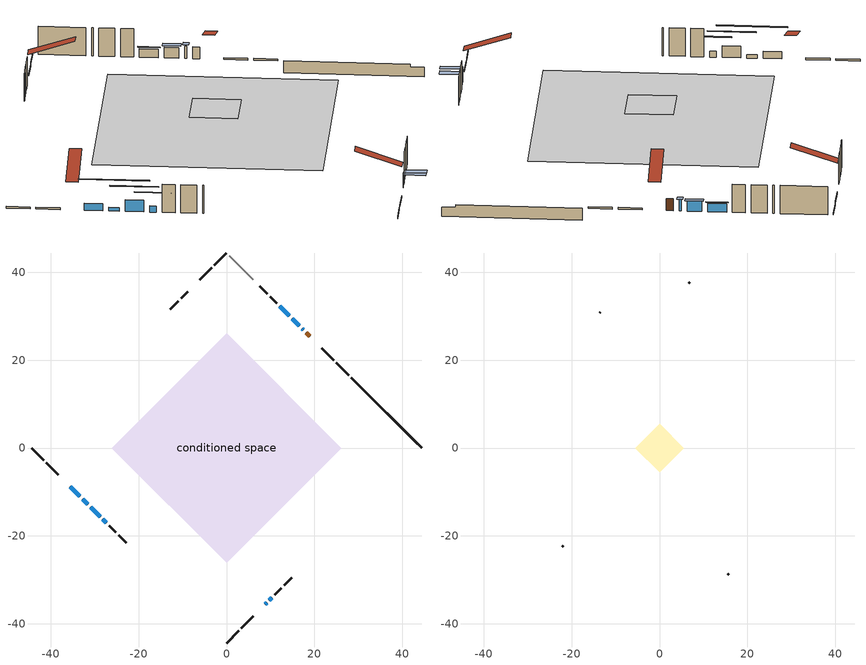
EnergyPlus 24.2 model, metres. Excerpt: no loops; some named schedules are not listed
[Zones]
conditioned space
 floor adiabatic (AdiabaticFloorConstruction): -26.15,0 0,26.15 26.15,0 0,-26.15 z2.95
 floor foundation (Slab1 construction): -5.28,0 0,5.28 5.28,0 0,-5.28 z-1.55
 wall outside (RimJoist1 construction): 0,-44.38 2.74,-41.64 / -44.38,0 -41.64,-2.74 / 0,44.38 -2.74,41.64 / 27.77,16.61 25.03,19.34 z0.51:0.81
 wall outside (RimJoist2 construction): 3.4,-40.98 6.13,-38.24 / -40.98,-3.4 -38.24,-6.13 / -3.4,40.98 -6.13,38.24 / 24.38,20 21.64,22.74 z0.51:0.81
 wall outside (AdiabaticWallConstruction 1): 18.91,25.46 18.14,26.23 z0.51:2.54
 wall outside (AdiabaticWallConstruction): 17.49,26.89 17.23,27.14 / 8.86,-35.52 9.11,-35.27 z0.51:2.59; -35.52,-8.86 -33.39,-10.98 z0.51:1.73; -32.74,-11.64 -31.55,-12.82 z0.51:1.12; 16.58,27.8 14.91,29.47 / 9.77,-34.61 10.32,-34.05 z0.51:2.34; -30.9,-13.48 -28.78,-15.6 z0.51:2.52; -28.12,-16.26 -27.35,-17.03 z0.51:1.55; 14.25,30.12 12.1,32.28 z0.51:1.93
 wall outside (Wall1 construction): 10.98,-33.4 12.46,-31.92 / -26.69,-17.68 -25.22,-19.16 / -8.86,35.52 -10.33,34.04 / 11.44,32.94 9.96,34.41 z0.51:5.39
 wall outside (Wall2 construction): 13.11,-31.26 14.9,-29.48 / -24.56,-19.82 -22.77,-21.6 / -10.99,33.39 -12.78,31.6 / 9.31,35.07 7.52,36.86 z0.51:5.39
 wall foundation (FoundationWall1 construction): 28.43,15.95,-1.55 28.43,15.95,0.51 42.78,1.59,0.51 42.78,1.59,0.06 44.38,0,0.06 44.38,0,-1.55
 wall adiabatic (Wall4 construction): 6.05,38.33 0.66,43.72 z0.51:5.39
 window (WindowConstruction 6): 17.49,26.89 17.23,27.14 z0.51:2.59
 window (WindowConstruction 5): -35.52,-8.86 -33.4,-10.98 z0.51:1.73
 window (WindowConstruction 8): -32.74,-11.64 -31.55,-12.82 z0.51:1.12
 window (WindowConstruction 7): 8.86,-35.52 9.11,-35.27 z0.51:2.59
 window (WindowConstruction): 16.58,27.8 14.91,29.47 z0.51:2.34
 window (WindowConstruction 1): -30.9,-13.48 -28.78,-15.6 z0.51:2.52
 window (WindowConstruction 2): -28.12,-16.26 -27.35,-17.03 z0.51:1.55
 window (WindowConstruction 3): 9.77,-34.61 10.32,-34.05 z0.51:2.34
 window (WindowConstruction 4): 14.25,30.12 12.1,32.28 z0.51:1.93
 door (Door): 18.91,25.46 18.14,26.23 z0.51:2.54
 ceiling adiabatic (AdiabaticFloorConstruction): 0,-26.15 26.15,0 0,26.15 -26.15,0 z2.95
attic - vented
 floor to conditioned space (Floor1 construction Reversed): -5.49,0 0,5.49 5.49,0 0,-5.49 z5.39
 wall outside (Wall3 construction): 15.56,-28.82 15.72,-28.66 / -22.12,-22.26 -21.96,-22.42 / -13.43,30.94 -13.59,30.78 / 6.86,37.51 6.7,37.67 z0.51:5.39
 roof outside (Roof1 construction): 8.2,-36.18,5.39 2.85,-30.82,7.91 1.44,-32.23,7.91 6.79,-37.59,5.39; -36.18,-8.2,5.39 -30.82,-2.85,7.91 -32.23,-1.44,7.91 -37.59,-6.79,5.39; -8.2,36.18,5.39 -2.85,30.82,7.91 -1.44,32.23,7.91 -6.79,37.59,5.39; 19.57,24.81,5.39 14.22,19.45,7.91 15.63,18.04,7.91 20.98,23.4,5.39
shading: 17.02,27.35 17.7,26.68 18.34,27.32 17.67,28 z2.89; -28.1,-16.27 -36.19,-8.19 -36.4,-8.4 -28.31,-16.49 z6; 9.32,-35.06 8.65,-35.73 11.23,-38.32 11.91,-37.64 z2.89; 14.7,29.68 16.79,27.59 17.43,28.23 15.34,30.32 z2.64; -27.05,-17.33 -32.62,-11.75 -32.83,-11.97 -27.26,-17.54 z4.96; -25.62,-18.75 -29.85,-14.53 -30.06,-14.74 -25.83,-18.97 z3.99; 10.53,-33.84 9.56,-34.82 12.14,-37.41 13.12,-36.43 z2.64; 11.88,32.49 14.46,29.91 14.67,30.12 12.1,32.7 z2.23
[Building]
Building 1: Terrain=Suburbs
[Site:Location]
Quebec Intl AP_QC: Latitude {deg}=46.8; Longitude {deg}=-71.38; Time Zone {hr}=-5; Elevation {m}=74; Keep Site Location Information=Yes
[Site:GroundTemperature:Shallow]
0.0108218, -2.24938, -2.43038, -1.3578, 2.94801, 7.23376, 10.9493, 13.303, 13.5029, 11.5886, 7.96783, 3.81355
[Site:WaterMainsTemperature]
Calculation Method=Schedule; Temperature Schedule=mains temperature schedule
[Material] Roughness=Rough; Thermal Absorptance=0.9
Name | Thickness {m} | Conductivity {W/m-K} | Density {kg/m3} | Specific Heat {J/kg-K} | Solar Absorptance | Visible Absorptance
asphalt or fiberglass shingles | 0.00635 | 0.162714 | 1121.4 | 1465.45 | 0.4 | 0.4
ceiling loosefill ins | 0.254 | 0.0480833 | 16.02 | 1046.75 | 0.7 | 0.7
ceiling stud and cavity | 0.1397 | 0.0975857 | 65.682 | 1177.47 | 0.7 | 0.7
concrete 4.0 in. | 0.1016 | 1.803125 | 2242.8 | 837.4 | 0.7 | 0.7
concrete 8.0 in. | 0.2032 | 1.803125 | 2242.8 | 837.4 | 0.7 | 0.7
door material | 0.04445 | 0.053851 | 512.64 | 1214.23 | 0.7 | 0.7
exterior vertical ins | 0.0519071 | 0.029427 | 32.04 | 1214.23 | 0.7 | 0.7
floor covering | 0.0127 | 0.0433444 | 54.468 | 1339.84 | 0.6 | 0.6
floor rigid ins; wall rigid ins 1 | 0.512978 | 0.029427 | 32.04 | 1214.23 | 0.7 | 0.7
floor stud and cavity | 0.1397 | 1.75129 | 37.0049 | 1207.88 | 0.7 | 0.7
furniture material conditioned space 1 | 0.1524 | 0.115458 | 640.8 | 1214.23 | 0.6 | 0.6
gypsum board | 0.0127 | 0.160291 | 801 | 837.4 | 0.6 | 0.6
gypsum board 1 | 0.0127 | 0.160291 | 801 | 837.4 | 0.7 | 0.7
osb sheathing 0.5 in. | 0.0127 | 0.115458 | 512.64 | 1214.23 | 0.7 | 0.7
osb sheathing 0.75 in. | 0.01905 | 0.115458 | 512.64 | 1214.23 | 0.7 | 0.7
osb sheathing 2.0 in. | 0.0508 | 0.115458 | 512.64 | 1214.23 | 0.7 | 0.7
rim joist rigid ins | 0.051816 | 0.029427 | 32.04 | 1214.23 | 0.7 | 0.7
rim joist stud and cavity | 0.0508 | 0.185435 | 125.044 | 1163.47 | 0.6 | 0.6
rim joist stud and cavity 1 | 0.0508 | 0.0279127 | 125.044 | 1163.47 | 0.6 | 0.6
wall rigid ins | 0.051816 | 0.029427 | 32.04 | 1214.23 | 0.4 | 0.4
wall stud and cavity | 0.1397 | 0.0765814 | 139.0536 | 1170.24 | 0.7 | 0.7
wall stud and cavity 1 | 0.1397 | 0.0867086 | 139.0536 | 1170.24 | 0.7 | 0.7
wall stud and cavity 2 | 0.0889 | 6.1454 | 50.32683 | 1063.81 | 0.6 | 0.6
wall stud and cavity 3 | 0.1397 | 0.617245 | 139.0536 | 1170.24 | 0.7 | 0.7
wall stud and cavity 4 | 0.0889 | 0.380278 | 52.3479 | 1209.89 | 0.7 | 0.7
wall stud and cavity 5 | 0.0889 | 0.391764 | 83.0341 | 1211.67 | 0.7 | 0.7
wood siding | 0.0254 | 0.102417 | 544.68 | 1172.36 | 0.4 | 0.4
wood siding 1 | 0.00254 | 0.102417 | 544.68 | 1172.36 | 0.4 | 0.4
wood siding 2; wood siding 3; wood siding 4 | 0.0254 | 0.102417 | 544.68 | 1172.36 | 0.7 | 0.7
[WindowMaterial:SimpleGlazingSystem]
Name | U-Factor {W/m2-K} | Solar Heat Gain Coefficient
WindowMaterial | 2.95029 | 0.58
WindowMaterial 1 | 2.941204 | 0.63
WindowMaterial 2 | 2.949721 | 0.58
WindowMaterial 3 | 2.95994 | 0.57
WindowMaterial 4 | 2.92474 | 0.62
WindowMaterial 5 | 3.03092 | 0.57
WindowMaterial 6 | 3.00196 | 0.52
[Construction]
AdiabaticFloorConstruction: floor stud and cavity, floor rigid ins, osb sheathing 0.75 in., floor covering
AdiabaticWallConstruction: wood siding 3, wall rigid ins 1, wall stud and cavity 4, gypsum board
AdiabaticWallConstruction 1: wood siding 4, wall rigid ins 1, wall stud and cavity 4, gypsum board
Door: door material
Floor1 construction Reversed: gypsum board, ceiling stud and cavity, ceiling loosefill ins
FoundationWall1 construction: concrete 8.0 in., gypsum board 1
furniture construction conditioned space 1: furniture material conditioned space 1
PartitionWallConstruction: gypsum board, wall stud and cavity 5, gypsum board
RimJoist1 construction: wood siding 2, rim joist rigid ins, osb sheathing 2.0 in., rim joist stud and cavity
RimJoist2 construction: wood siding 2, osb sheathing 2.0 in., rim joist stud and cavity 1
Roof1 construction: asphalt or fiberglass shingles
Slab1 construction: concrete 4.0 in.
Wall1 construction: wood siding, osb sheathing 0.5 in., wall stud and cavity, gypsum board
Wall2 construction: wood siding, osb sheathing 0.5 in., wall stud and cavity 1, gypsum board
Wall3 construction: wood siding 1, wall stud and cavity 2
Wall4 construction: wall rigid ins, osb sheathing 0.5 in., wall stud and cavity 3, gypsum board
WindowConstruction; WindowConstruction 3: WindowMaterial
WindowConstruction 1: WindowMaterial 1
WindowConstruction 2: WindowMaterial 2
WindowConstruction 4: WindowMaterial 3
WindowConstruction 5: WindowMaterial 4
WindowConstruction 6; WindowConstruction 7: WindowMaterial 5
WindowConstruction 8: WindowMaterial 6
[Zone] Multiplier=1; Part of Total Floor Area=Yes
Name | Volume {m3}
attic - vented | 24.7341
conditioned space | 433.8
[Space]
Name | Zone | Volume {m3}
attic - vented 1 | attic - vented | 24.7341
conditioned space 1 | conditioned space | 433.8
[ZoneInfiltration:EffectiveLeakageArea]
infil attic - vented 1: Zone or Space=attic - vented 1; Schedule=Always On Discrete; Effective Air Leakage Area {cm2}=2229.78; Stack Coefficient=0.000514571; Wind Coefficient=1.53265e-05
[ZoneMixing]
whole house fan mix: Zone or Space=attic - vented; Schedule=Always On Continuous; Design Flow Rate Calculation Method=Flow/Zone; Design Flow Rate {m3/s}=0; Source Zone or Space=conditioned space
[SurfaceProperty:ExposedFoundationPerimeter]
Slab1: Exposed Perimeter Calculation Method=TotalExposedPerimeter; Total Exposed Perimeter {m}=22.555
[InternalMass] Zone or ZoneList=conditioned space; Space or SpaceList=conditioned space 1
Name | Construction | Surface Area {m2}
furniture mass conditioned space 1 | furniture construction conditioned space 1 | 569.36
partition wall mass | PartitionWallConstruction | 1423.4
[Lights]
interior lighting: Zone or ZoneList or Space or SpaceList=conditioned space 1; Schedule=interior lighting schedule; Design Level Calculation Method=LightingLevel; Lighting Level {W}=343.2; Return Air Fraction=0; Fraction Radiant=0.6; Fraction Visible=0.2; Fraction Replaceable=1
[People]
occupants: Zone or ZoneList or Space or SpaceList=conditioned space 1; Number of People Schedule=occupants schedule; Number of People Calculation Method=People; Number of People=3; Fraction Radiant=0.314171; Sensible Heat Fraction=0.56303; Activity Level Schedule=occupants activity schedule; Carbon Dioxide Generation Rate {m3/s-W}=0; Enable ASHRAE 55 Comfort Warnings=No; Mean Radiant Temperature Calculation Type=EnclosureAveraged
[ElectricEquipment] Zone or ZoneList or Space or SpaceList=conditioned space 1; Design Level Calculation Method=EquipmentLevel
Name | Schedule | Design Level {W} | Fraction Latent | Fraction Radiant | Fraction Lost
clothes dryer | clothes dryer schedule | 140.772 | 0.015 | 0.081 | 0.85
clothes washer | clothes washer schedule | 32.1985 | 0.03 | 0.162 | 0.7
cooking range | cooking range schedule | 208.969 | 0.08 | 0.432 | 0.2
dishwasher | dishwasher schedule | 66.8632 | 0.3 | 0.18 | 0.4
fridge | fridge schedule | 72.9452 | 0 | 0.6 | 0
mech vent bath fan 0 | mech vent bath fan 0 schedule | 50.2 | 0 | 0 | 1
mech vent bath fan 1 | mech vent bath fan 1 schedule | 50.2 | 0 | 0 | 1
mech vent house fan | mech vent house fan schedule | 0.95 | 0 | 0 | 1
mech vent house fan cfis | mech vent house fan cfis schedule | 0 | 0 | 0 | 0
mech vent range fan 0 | mech vent range fan 0 schedule | 57 | 0 | 0 | 1
misc plug loads | misc plug loads schedule | 494.7 | 0.045 | 0.513 | 0.1
whole house fan | Always On Discrete | 0 | 0 | 0 | 1
[OtherEquipment] Zone or ZoneList or Space or SpaceList=conditioned space 1; Design Level Calculation Method=EquipmentLevel
Name | Fuel Type | Schedule | Design Level {W} | Fraction Latent | Fraction Radiant | Fraction Lost
clothes dryer 1 | Electricity | clothes dryer schedule | 0 | 0.015 | 0.081 | 0.85
cooking range 1 | Electricity | cooking range schedule | 0 | 0.08 | 0.432 | 0.2
general water use latent | None | general water use schedule | 59.3978 | 1 | 0 | 0
general water use sensible | None | general water use schedule | -58.539 | 0 | 0.6 | 0
mech vent house fan latent load | None | Always On Discrete | 0 | 1 | 0 | 0
mech vent house fan sensible load | None | Always On Discrete | 0 | 0 | 0 | 0
water heater energy adjustment1 | Electricity | Always On Discrete | 0.01 | 0 | 0 | 1
[ZoneInfiltration:DesignFlowRate] Zone or ZoneList or Space or SpaceList=conditioned space 1; Schedule=Always On Discrete; Design Flow Rate Calculation Method=Flow/Zone; Design Flow Rate {m3/s}=0
infil flow; natural vent flow; whole house fan flow
[ZoneControl:Thermostat]
conditioned space Thermostat: Zone or ZoneList=conditioned space; Control Type Schedule=conditioned space Thermostat Schedule; Control 1=conditioned space temperature setpoint; Temperature Difference Between Cutout And Setpoint {deltaC}=0
[ZoneHVAC:Baseboard:Convective:Electric]
electric baseboard: Availability Schedule=Always On Discrete; Heating Design Capacity {W}=10092.8; Efficiency=1
[Zone equipment]
conditioned space: electric baseboard
[Foundation:Kiva]
Foundation Kiva 1: Initial Indoor Air Temperature {C}=18; Wall Height Above Grade {m}=0.509991; Wall Depth Below Slab {m}=0.2032; Custom Block Material Name 1=exterior vertical ins; Custom Block Depth 1 {m}=2.05999; Custom Block X Position 1 {m}=0.2159; Custom Block Z Position 1 {m}=0
[Foundation:Kiva:Settings]
Soil Conductivity {W/m-K}=0.849921; Soil Density {kg/m3}=1842.3; Soil Specific Heat {J/kg-K}=418.7; Ground Solar Absorptivity=0.9; Ground Thermal Absorptivity=0.9; Ground Surface Roughness {m}=0.03; Far-Field Width {m}=40; Deep-Ground Boundary Condition=ZeroFlux; Deep-Ground Depth {m}=40; Minimum Cell Dimension {m}=0.2; Maximum Cell Growth Coefficient=3; Simulation Timestep=Timestep
[Exterior:Lights]
exterior lighting: Schedule=exterior lighting schedule; Design Level {W}=75.6
[EnergyManagementSystem:GlobalVariable]
infil_program_Qfan
infil_program_Qinf
natural_vent_program_Qnv
natural_vent_program_Qwhf
[EnergyManagementSystem:Sensor]
Name | Output:Variable or Output:Meter Index Key | Output:Variable or Output:Meter
airflow_gain | infil flow | Infiltration Sensible Heat Gain Energy
airflow_gain_1 | natural vent flow | Infiltration Sensible Heat Gain Energy
airflow_gain_2 | whole house fan flow | Infiltration Sensible Heat Gain Energy
airflow_loss | infil flow | Infiltration Sensible Heat Loss Energy
airflow_loss_1 | natural vent flow | Infiltration Sensible Heat Loss Energy
airflow_loss_2 | whole house fan flow | Infiltration Sensible Heat Loss Energy
clg_load_cond |  | Cooling:EnergyTransfer:Zone:CONDITIONED SPACE
clg_sp_s; clg_sp_s_1 | cooling setpoint | Schedule Value
clothes_dryer_exhaust_0_sch_s | clothes dryer exhaust 0 schedule | Schedule Value
conditioned_space_clg_unmet_s | conditioned space | Zone Cooling Setpoint Not Met Time
conditioned_space_htg_unmet_s | conditioned space | Zone Heating Setpoint Not Met Time
cool_season | cooling season schedule | Schedule Value
fridge_tin_s | conditioned space | Zone Mean Air Temperature
htg_load_cond |  | Heating:EnergyTransfer:Zone:CONDITIONED SPACE
htg_sp_s; htg_sp_s_1 | heating setpoint | Schedule Value
ig_ee_conv | clothes dryer | Electric Equipment Convective Heating Energy
ig_ee_conv_2 | cooking range | Electric Equipment Convective Heating Energy
ig_ee_conv_4 | fridge | Electric Equipment Convective Heating Energy
ig_ee_conv_5 | misc plug loads | Electric Equipment Convective Heating Energy
ig_ee_conv_6 | whole house fan | Electric Equipment Convective Heating Energy
ig_ee_rad | clothes dryer | Electric Equipment Radiant Heating Energy
ig_ee_rad_2 | cooking range | Electric Equipment Radiant Heating Energy
ig_ee_rad_4 | fridge | Electric Equipment Radiant Heating Energy
ig_ee_rad_5 | misc plug loads | Electric Equipment Radiant Heating Energy
ig_ee_rad_6 | whole house fan | Electric Equipment Radiant Heating Energy
ig_lgt_conv | interior lighting | Lights Convective Heating Energy
ig_lgt_rad | interior lighting | Lights Radiant Heating Energy
ig_lgt_vis | interior lighting | Lights Visible Radiation Heating Energy
ig_oe_conv | clothes dryer 1 | Other Equipment Convective Heating Energy
ig_oe_conv_1 | cooking range 1 | Other Equipment Convective Heating Energy
ig_oe_conv_2 | general water use latent | Other Equipment Convective Heating Energy
ig_oe_conv_3 | general water use sensible | Other Equipment Convective Heating Energy
ig_oe_conv_4 | water heater energy adjustment1 | Other Equipment Convective Heating Energy
ig_oe_rad | clothes dryer 1 | Other Equipment Radiant Heating Energy
ig_oe_rad_1 | cooking range 1 | Other Equipment Radiant Heating Energy
ig_oe_rad_2 | general water use latent | Other Equipment Radiant Heating Energy
ig_oe_rad_3 | general water use sensible | Other Equipment Radiant Heating Energy
ig_oe_rad_4 | water heater energy adjustment1 | Other Equipment Radiant Heating Energy
ig_ppl_conv | occupants | People Convective Heating Energy
ig_ppl_rad | occupants | People Radiant Heating Energy
im_conv | furniture mass conditioned space 1 | Surface Inside Face Convection Heat Gain Energy
im_conv_1 | partition wall mass | Surface Inside Face Convection Heat Gain Energy
im_ig | furniture mass conditioned space 1 | Surface Inside Face Internal Gains Radiation Heat Gain Energy
im_ig_1 | partition wall mass | Surface Inside Face Internal Gains Radiation Heat Gain Energy
im_lgt | furniture mass conditioned space 1 | Surface Inside Face Lights Radiation Heat Gain Energy
im_lgt_1 | partition wall mass | Surface Inside Face Lights Radiation Heat Gain Energy
im_sol | furniture mass conditioned space 1 | Surface Inside Face Solar Radiation Heat Gain Energy
im_sol_1 | partition wall mass | Surface Inside Face Solar Radiation Heat Gain Energy
im_surf | furniture mass conditioned space 1 | Surface Inside Face Net Surface Thermal Radiation Heat Gain Energy
im_surf_1 | partition wall mass | Surface Inside Face Net Surface Thermal Radiation Heat Gain Energy
mech_vent_bath_fan_0_sch_s | mech vent bath fan 0 schedule | Schedule Value
mech_vent_bath_fan_1_sch_s | mech vent bath fan 1 schedule | Schedule Value
mech_vent_range_fan_0_sch_s | mech vent range fan 0 schedule | Schedule Value
mv_conv | mech vent bath fan 0 | Electric Equipment Convective Heating Energy
mv_conv_1 | mech vent bath fan 1 | Electric Equipment Convective Heating Energy
mv_conv_2 | mech vent house fan | Electric Equipment Convective Heating Energy
mv_conv_3 | mech vent house fan cfis | Electric Equipment Convective Heating Energy
mv_conv_4 | mech vent range fan 0 | Electric Equipment Convective Heating Energy
mv_conv_5 | mech vent house fan latent load | Other Equipment Convective Heating Energy
mv_conv_6 | mech vent house fan sensible load | Other Equipment Convective Heating Energy
mv_rad | mech vent bath fan 0 | Electric Equipment Radiant Heating Energy
mv_rad_1 | mech vent bath fan 1 | Electric Equipment Radiant Heating Energy
mv_rad_2 | mech vent house fan | Electric Equipment Radiant Heating Energy
mv_rad_3 | mech vent house fan cfis | Electric Equipment Radiant Heating Energy
mv_rad_4 | mech vent range fan 0 | Electric Equipment Radiant Heating Energy
mv_rad_5 | mech vent house fan latent load | Other Equipment Radiant Heating Energy
mv_rad_6 | mech vent house fan sensible load | Other Equipment Radiant Heating Energy
natural_vent_s | natural vent schedule | Schedule Value
out_pb_s |  | Site Outdoor Air Barometric Pressure
out_wt_s |  | Site Outdoor Air Humidity Ratio
site_vw_s |  | Site Wind Speed
ss_back_out | Window1 | Surface Window Shortwave from Zone Back Out Window Heat Transfer Rate
ss_back_out_1 | Window13 | Surface Window Shortwave from Zone Back Out Window Heat Transfer Rate
ss_back_out_2 | Window15 | Surface Window Shortwave from Zone Back Out Window Heat Transfer Rate
ss_back_out_3 | Window2 | Surface Window Shortwave from Zone Back Out Window Heat Transfer Rate
ss_back_out_4 | Window3 | Surface Window Shortwave from Zone Back Out Window Heat Transfer Rate
ss_back_out_5 | Window6 | Surface Window Shortwave from Zone Back Out Window Heat Transfer Rate
ss_back_out_6 | Window7 | Surface Window Shortwave from Zone Back Out Window Heat Transfer Rate
ss_back_out_7 | Window8 | Surface Window Shortwave from Zone Back Out Window Heat Transfer Rate
ss_back_out_8 | Window9 | Surface Window Shortwave from Zone Back Out Window Heat Transfer Rate
ss_conv | Door1 | Surface Inside Face Convection Heat Gain Energy
ss_conv_1 | Window1 | Surface Inside Face Convection Heat Gain Energy
ss_conv_2 | Window13 | Surface Inside Face Convection Heat Gain Energy
ss_conv_3 | Window15 | Surface Inside Face Convection Heat Gain Energy
ss_conv_4 | Window2 | Surface Inside Face Convection Heat Gain Energy
ss_conv_5 | Window3 | Surface Inside Face Convection Heat Gain Energy
ss_conv_6 | Window6 | Surface Inside Face Convection Heat Gain Energy
ss_conv_7 | Window7 | Surface Inside Face Convection Heat Gain Energy
ss_conv_8 | Window8 | Surface Inside Face Convection Heat Gain Energy
ss_conv_9 | Window9 | Surface Inside Face Convection Heat Gain Energy
ss_ig | Door1 | Surface Inside Face Internal Gains Radiation Heat Gain Energy
ss_ig_1 | Window1 | Surface Inside Face Internal Gains Radiation Heat Gain Energy
ss_ig_2 | Window13 | Surface Inside Face Internal Gains Radiation Heat Gain Energy
ss_ig_3 | Window15 | Surface Inside Face Internal Gains Radiation Heat Gain Energy
ss_ig_4 | Window2 | Surface Inside Face Internal Gains Radiation Heat Gain Energy
ss_ig_5 | Window3 | Surface Inside Face Internal Gains Radiation Heat Gain Energy
ss_ig_6 | Window6 | Surface Inside Face Internal Gains Radiation Heat Gain Energy
ss_ig_7 | Window7 | Surface Inside Face Internal Gains Radiation Heat Gain Energy
ss_ig_8 | Window8 | Surface Inside Face Internal Gains Radiation Heat Gain Energy
ss_ig_9 | Window9 | Surface Inside Face Internal Gains Radiation Heat Gain Energy
ss_lgt | Door1 | Surface Inside Face Lights Radiation Heat Gain Energy
ss_sol | Door1 | Surface Inside Face Solar Radiation Heat Gain Energy
ss_surf | Door1 | Surface Inside Face Net Surface Thermal Radiation Heat Gain Energy
ss_surf_1 | Window1 | Surface Inside Face Net Surface Thermal Radiation Heat Gain Energy
ss_surf_2 | Window13 | Surface Inside Face Net Surface Thermal Radiation Heat Gain Energy
ss_surf_3 | Window15 | Surface Inside Face Net Surface Thermal Radiation Heat Gain Energy
ss_surf_4 | Window2 | Surface Inside Face Net Surface Thermal Radiation Heat Gain Energy
ss_surf_5 | Window3 | Surface Inside Face Net Surface Thermal Radiation Heat Gain Energy
ss_surf_6 | Window6 | Surface Inside Face Net Surface Thermal Radiation Heat Gain Energy
ss_surf_7 | Window7 | Surface Inside Face Net Surface Thermal Radiation Heat Gain Energy
ss_surf_8 | Window8 | Surface Inside Face Net Surface Thermal Radiation Heat Gain Energy
ss_surf_9 | Window9 | Surface Inside Face Net Surface Thermal Radiation Heat Gain Energy
ss_trans_in | Window1 | Surface Window Transmitted Solar Radiation Rate
ss_trans_in_1 | Window13 | Surface Window Transmitted Solar Radiation Rate
ss_trans_in_2 | Window15 | Surface Window Transmitted Solar Radiation Rate
ss_trans_in_3 | Window2 | Surface Window Transmitted Solar Radiation Rate
ss_trans_in_4 | Window3 | Surface Window Transmitted Solar Radiation Rate
ss_trans_in_5 | Window6 | Surface Window Transmitted Solar Radiation Rate
ss_trans_in_6 | Window7 | Surface Window Transmitted Solar Radiation Rate
ss_trans_in_7 | Window8 | Surface Window Transmitted Solar Radiation Rate
ss_trans_in_8 | Window9 | Surface Window Transmitted Solar Radiation Rate
ss_trans_out | Window1 | Surface Inside Face Initial Transmitted Diffuse Transmitted Out Window Solar Radiation Rate
ss_trans_out_1 | Window13 | Surface Inside Face Initial Transmitted Diffuse Transmitted Out Window Solar Radiation Rate
ss_trans_out_2 | Window15 | Surface Inside Face Initial Transmitted Diffuse Transmitted Out Window Solar Radiation Rate
ss_trans_out_3 | Window2 | Surface Inside Face Initial Transmitted Diffuse Transmitted Out Window Solar Radiation Rate
ss_trans_out_4 | Window3 | Surface Inside Face Initial Transmitted Diffuse Transmitted Out Window Solar Radiation Rate
ss_trans_out_5 | Window6 | Surface Inside Face Initial Transmitted Diffuse Transmitted Out Window Solar Radiation Rate
ss_trans_out_6 | Window7 | Surface Inside Face Initial Transmitted Diffuse Transmitted Out Window Solar Radiation Rate
ss_trans_out_7 | Window8 | Surface Inside Face Initial Transmitted Diffuse Transmitted Out Window Solar Radiation Rate
ss_trans_out_8 | Window9 | Surface Inside Face Initial Transmitted Diffuse Transmitted Out Window Solar Radiation Rate
s_conv | Floor1 | Surface Inside Face Convection Heat Gain Energy
s_conv_1 | FoundationWall1 | Surface Inside Face Convection Heat Gain Energy
s_conv_10 | RimJoist2:315 | Surface Inside Face Convection Heat Gain Energy
s_conv_11 | RimJoist2:45 | Surface Inside Face Convection Heat Gain Energy
s_conv_12 | Slab1 | Surface Inside Face Convection Heat Gain Energy
s_conv_13 | Wall1:135 | Surface Inside Face Convection Heat Gain Energy
s_conv_14 | Wall1:225 | Surface Inside Face Convection Heat Gain Energy
s_conv_15 | Wall1:315 | Surface Inside Face Convection Heat Gain Energy
s_conv_16 | Wall1:45 | Surface Inside Face Convection Heat Gain Energy
s_conv_17 | Wall2:135 | Surface Inside Face Convection Heat Gain Energy
s_conv_18 | Wall2:225 | Surface Inside Face Convection Heat Gain Energy
s_conv_19 | Wall2:315 | Surface Inside Face Convection Heat Gain Energy
s_conv_2 | inferred conditioned ceiling | Surface Inside Face Convection Heat Gain Energy
s_conv_20 | Wall2:45 | Surface Inside Face Convection Heat Gain Energy
s_conv_21 | Wall4 | Surface Inside Face Convection Heat Gain Energy
s_conv_3 | inferred conditioned floor | Surface Inside Face Convection Heat Gain Energy
s_conv_4 | RimJoist1:135 | Surface Inside Face Convection Heat Gain Energy
